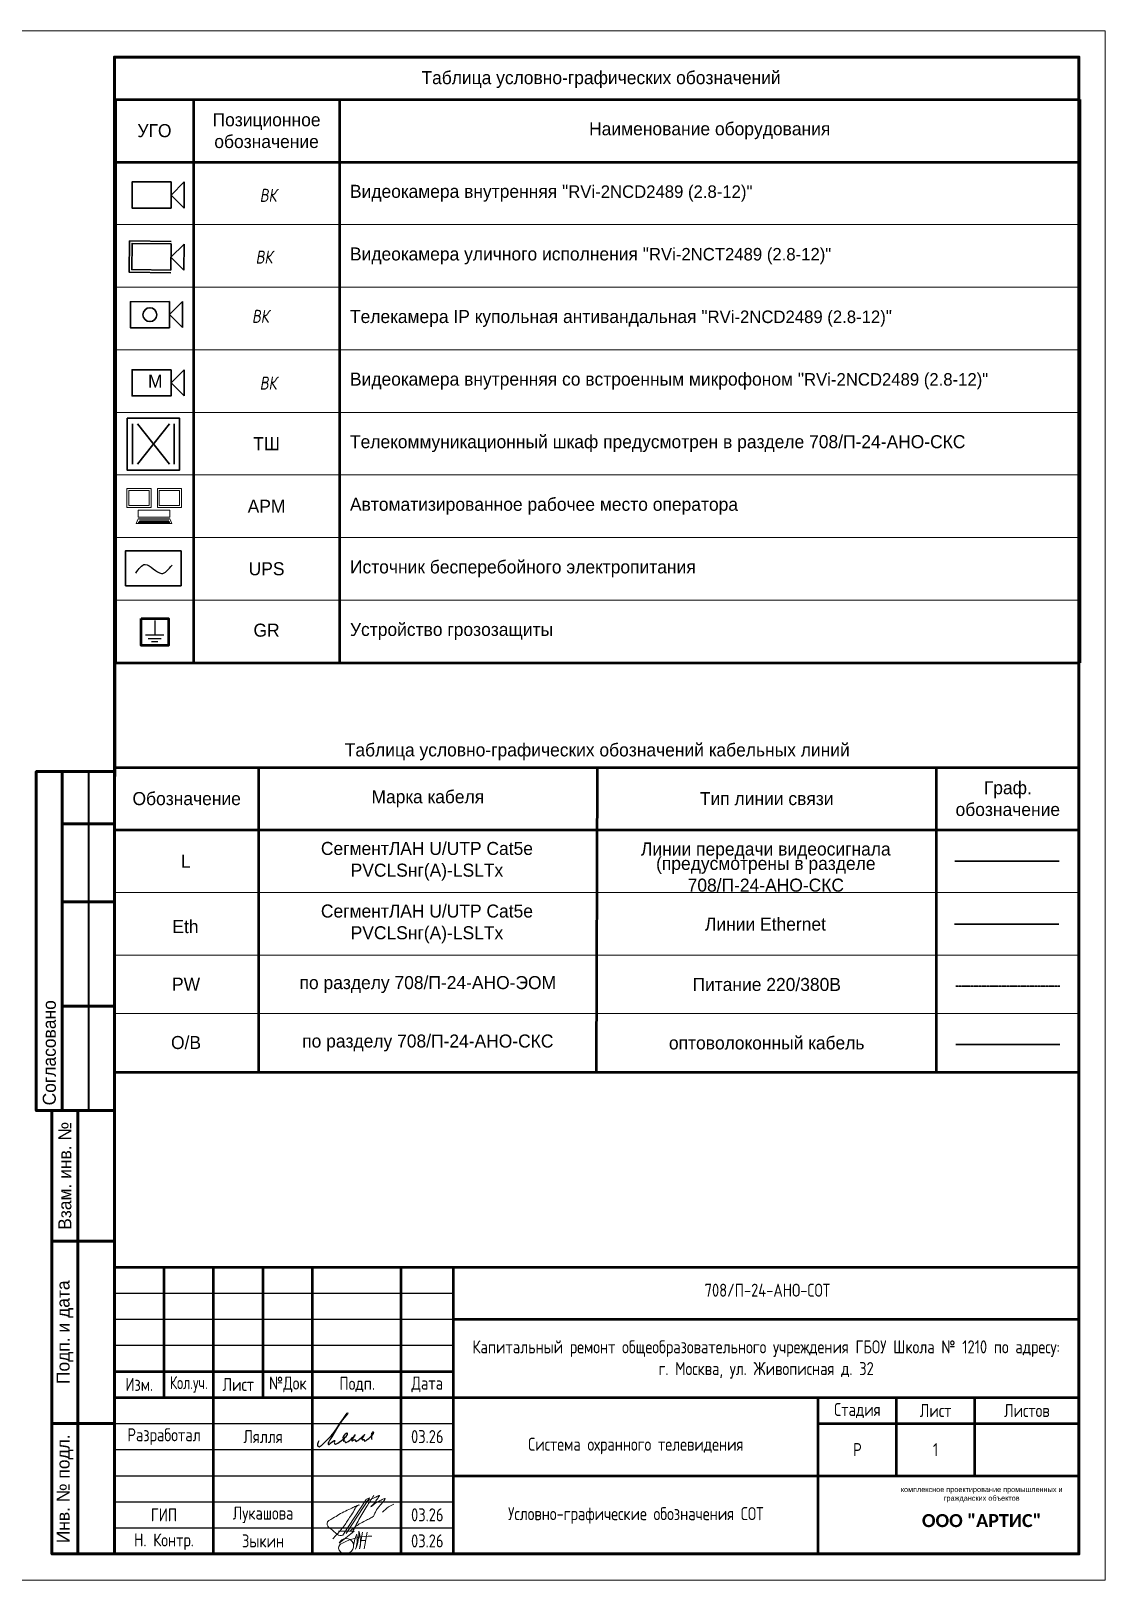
# Model space of a CAD drawing. Header units: millimetres. Extents: x -495897 to 1376592, y -28539 to 470976.
# Drawn here: x 387531 to 408133, y 411188 to 440888 of the extents above; entities that cross this region are included whole.
import ezdxf
from ezdxf.enums import TextEntityAlignment as Align

# ---------------------------------------------------------------- set-up
doc = ezdxf.new("R2010")
doc.units = ezdxf.units.MM
doc.set_wipeout_variables(frame=1)
doc.linetypes.add('штрихпунктирная', pattern=[1, 0.5, -0.25, 0, -0.25])
for name, color, linetype in [('__НАДПИСИ', 7, 'Continuous'), ('RC-Позиционные_обозначения', 7, 'Continuous'), ('RC-Таблицы', 7, 'Continuous'), ('СОТ', 7, 'Continuous'), ('стена', 20, 'Continuous'), ('Стены', 194, 'Continuous')]:
    doc.layers.add(name, color=color, linetype=linetype)
for name, color, linetype, lineweight in [('__ФОРМАТ', 7, 'Continuous', 40), ('_SOT_SH-OBORUD', 5, 'Continuous', 18), ('E-Данные-G', 140, 'Continuous', 35), ('RC-Видеонаблюдение', 5, 'Continuous', 30), ('RC-Линии_связи-Адресные', 5, 'Continuous', 30), ('лс', 5, 'Continuous', 30), ('НО ВН - ВК', 164, 'Continuous', 50), ('Подписи', 7, 'Continuous', 13), ('СКУД', 1, 'Continuous', 30)]:
    doc.layers.add(name, color=color, linetype=linetype, lineweight=lineweight)
doc.layers.add('Границы листа', color=7, linetype='Continuous', lineweight=0, plot=False)
doc.layers.add('ОФ_подписи', color=5, linetype='Continuous', lineweight=13, true_color=0x0000ff)
doc.styles.add('GOST 2.304 type A', font='', dxfattribs={"height": 250})
doc.styles.add('ISOCPEUR', font='isocpeur.ttf', dxfattribs={"width": 0.9, "height": 350})
doc.styles.add('Mipgost', font='', dxfattribs={"height": 500})
doc.styles.add('Mipgost_5', font='', dxfattribs={"height": 250})
doc.styles.add('RubezhCAD', font='', dxfattribs={"oblique": 10})
doc.styles.get("Standard").update_dxf_attribs({"font": ''})
doc.styles.add('ГОСТ 2.304', font='')
doc.styles.get('GOST 2.304 type A').set_extended_font_data('GOST 2.304 type A')
doc.styles.get('Mipgost').set_extended_font_data('Mipgost')
doc.styles.get('Mipgost_5').set_extended_font_data('Mipgost')
doc.styles.get('RubezhCAD').set_extended_font_data('GOST type A')
doc.styles.get('Standard').set_extended_font_data('GOST type B')
doc.styles.get('ГОСТ 2.304').set_extended_font_data('GOST 2.304 type A')

# ---------------------------------------------------------------- blocks, each defined once
blk = doc.blocks.new('*U993')
for p, q in [((5, 155), (5, 90)), ((15, 155), (15, 90))]:
    blk.add_line(p, q)
at = {"lineweight": -2}
for p, q in [((10, 155), (10, 90)), ((10, 145), (20, 145)), ((10, 130), (20, 130)), ((10, 110), (20, 110)), ((13, 90), (13, 5)), ((8, 65), (20, 65)), ((8, 30), (20, 30))]:
    blk.add_line(p, q, dxfattribs=at)
blk.add_lwpolyline([(20, 5), (205, 5), (205, 292), (20, 292)], close=True, dxfattribs=at)
for points in [[(20, 155), (5, 155), (5, 90), (8, 90)], [(20, 5), (8, 5), (8, 90), (20, 90)]]:
    blk.add_lwpolyline(points, dxfattribs=at)
at = {"layer": 'Границы листа'}
blk.add_lwpolyline([(210, 0), (0, 0), (0, 297), (210, 297)], close=True, dxfattribs=at)
at = {"lineweight": 30, "style": 'Mipgost_5'}
blk.add_text('Согласовано', height=2.5, rotation=90, dxfattribs=at).set_placement((7.5, 91), align=Align.MIDDLE_LEFT)
for s, p in [('Взам. инв. №', (10.5, 77.5)), ('Подп. и дата', (10.5, 47.5)), ('Инв. № подл.', (10.5, 17.5))]:
    blk.add_text(s, height=2.5, rotation=90, dxfattribs=at).set_placement(p, align=Align.MIDDLE)
at = {"lineweight": 13, "oblique": 10, "flags": 8}
blk.add_attdef('ФОРМАТ', (170.94, 1.12), '', height=3, dxfattribs=at)
blk = doc.blocks.new('П_Зыкин')
at = {"layer": 'ОФ_подписи', "color": 5, "ltscale": 100, "transparency": 33554687}
for p, q in [((142, 249), (62, -174)), ((102, 37), (218, 37)), ((258, 249), (178, -174))]:
    blk.add_line(p, q, dxfattribs=at)
blk.add_lwpolyline([(-462, 273), (-74, 273), (-446, -30)], dxfattribs=at)
for centre, radius, start, end in [((-271, -94), 186, 314.2393, 159.9348), ((345, -1372), 1523, 88.8758, 117.8788), ((1109, -252), 1204, 158.7593, 174.231), ((-1024, 224), 1068, 337.8144, 2.8859), ((-849, 72), 852, 342.8308, 7.4815), ((-9, 182), 4.48, 8.9691, 155.6551), ((-643, 22), 732, 344.4555, 20.462), ((-318, -169), 151, 108.7568, 173.4251), ((-287, -115), 185, 191.5358, 322.3512)]:
    blk.add_arc(centre, radius, start, end, dxfattribs=at)
blk = doc.blocks.new('П_Лукашова')
at = {"layer": 'ОФ_подписи', "color": 5}
for p, q in [((221, 339), (-221, -339)), ((286, 371), (-156, -307)), ((283, 370), (218, 338))]:
    blk.add_line(p, q, dxfattribs=at)
for points in [[(366, 415), (236, 213), (85, -37), (-50, -300)], [(221, 301), (344, 360), (434, 401), (475, 416), (464, 395), (420, 336), (342, 232), (310, 203), (337, 221), (420, 283), (490, 322), (558, 352), (576, 358), (491, 240), (403, 113), (374, 49), (360, 20)], [(-221, -339), (-276, -344), (-368, -289), (-446, -221), (-505, -166), (-522, -116), (-412, -16), (-295, 56), (-173, 120), (-49, 179), (33, 216), (87, 237), (52, 221), (11, 167), (-59, 51), (-126, -52), (-177, -132), (-256, -231), (-409, -409)], [(360, 20), (294, -18), (203, -65), (91, -124), (-73, -248)], [(530, 102), (646, 199), (748, 254)]]:
    blk.add_spline(points, degree=3, dxfattribs=at)
blk = doc.blocks.new('штамп')
at = {"layer": '__ФОРМАТ', "linetype": 'Continuous', "lineweight": 50}
for p, q in [((531929, 45357), (531929, 50857)), ((531929, 50857), (550429, 50857)), ((532879, 48357), (532879, 50857)), ((533829, 45357), (533829, 50857)), ((534779, 48357), (534779, 50857)), ((535729, 45357), (535729, 50857)), ((537429, 45357), (537429, 50857)), ((538429, 45357), (538429, 50857)), ((550429, 45357), (550429, 50857)), ((538429, 49857), (550429, 49857)), ((531929, 48857), (538429, 48857)), ((531929, 48357), (550429, 48357)), ((545429, 45357), (545429, 48357)), ((546929, 46857), (546929, 48357)), ((548429, 46857), (548429, 48357)), ((545429, 47857), (550429, 47857)), ((538429, 46857), (550429, 46857)), ((531929, 45357), (550429, 45357))]:
    blk.add_line(p, q, dxfattribs=at)
at = {"layer": '__ФОРМАТ', "linetype": 'Continuous', "lineweight": -2}
for p, q in [((531929, 50357), (538429, 50357)), ((531929, 49857), (538429, 49857)), ((531929, 49357), (538429, 49357)), ((531929, 48857), (538429, 48857)), ((531929, 47857), (538429, 47857)), ((531929, 47357), (538429, 47357)), ((531929, 46857), (538429, 46857)), ((538429, 46857), (550429, 46857)), ((531929, 46357), (538429, 46357)), ((531929, 45857), (538429, 45857))]:
    blk.add_line(p, q, dxfattribs=at)
at = {"layer": 'Подписи', "color": 5, "lineweight": 25}
blk.add_lwpolyline([(535847, 47525), (535833, 47500), (535823, 47461), (535824, 47440), (535829, 47423), (535840, 47414), (535857, 47413), (535876, 47421), (535897, 47435), (535917, 47454), (536005, 47539), (536088, 47624), (536142, 47690), (536203, 47776), (536266, 47874), (536323, 47953), (536362, 48009), (536395, 48059), (536405, 48060), (536397, 48045), (536295, 47925), (536205, 47790), (536095, 47603), (536059, 47544), (536038, 47506), (536029, 47485), (536027, 47473), (536027, 47462), (536031, 47457), (536037, 47454), (536045, 47456), (536057, 47466), (536072, 47479), (536107, 47506), (536133, 47525), (536147, 47532), (536152, 47532), (536153, 47529), (536150, 47520), (536147, 47504), (536146, 47491), (536148, 47479), (536150, 47471), (536157, 47465), (536166, 47462), (536178, 47464), (536189, 47469), (536215, 47480), (536240, 47498), (536281, 47529), (536306, 47550), (536324, 47567), (536342, 47582), (536372, 47609), (536388, 47629), (536397, 47646), (536399, 47657), (536398, 47666), (536393, 47671), (536383, 47671), (536372, 47667), (536356, 47653), (536336, 47632), (536323, 47612), (536313, 47599), (536309, 47587), (536310, 47579), (536315, 47575), (536326, 47579), (536335, 47585), (536344, 47592), (536348, 47595), (536352, 47596), (536354, 47595), (536355, 47592), (536349, 47583), (536342, 47575), (536334, 47561), (536326, 47547), (536322, 47538), (536320, 47531), (536321, 47523), (536325, 47519), (536328, 47519), (536333, 47524), (536338, 47527), (536344, 47526), (536346, 47520), (536351, 47508), (536355, 47498), (536359, 47493), (536366, 47491), (536375, 47491), (536385, 47497), (536412, 47513), (536436, 47532), (536466, 47559), (536491, 47583), (536517, 47607), (536529, 47621), (536545, 47642), (536547, 47643), (536546, 47644), (536543, 47644), (536541, 47642), (536538, 47637), (536499, 47577), (536491, 47558), (536482, 47544), (536480, 47535), (536479, 47529), (536481, 47524), (536483, 47522), (536489, 47523), (536494, 47526), (536502, 47532), (536512, 47539), (536522, 47544), (536530, 47548), (536541, 47549), (536547, 47546), (536550, 47541), (536551, 47531), (536552, 47525), (536553, 47521), (536558, 47517), (536562, 47515), (536568, 47515), (536575, 47517), (536583, 47523), (536596, 47533), (536617, 47547), (536636, 47561), (536659, 47583), (536688, 47609), (536702, 47620), (536713, 47630), (536721, 47636), (536727, 47641), (536727, 47643), (536726, 47644), (536723, 47643), (536720, 47638), (536715, 47629), (536693, 47594), (536681, 47575), (536676, 47566), (536674, 47557), (536677, 47551), (536679, 47547), (536684, 47546), (536689, 47549), (536695, 47552), (536700, 47554), (536709, 47554), (536716, 47551), (536717, 47545), (536719, 47535), (536721, 47527), (536725, 47524), (536731, 47520), (536741, 47523), (536747, 47528), (536757, 47534), (536779, 47550), (536809, 47572), (536842, 47600), (536865, 47623), (536880, 47642), (536895, 47664), (536899, 47675), (536901, 47684), (536898, 47689), (536891, 47693), (536881, 47689), (536873, 47682), (536862, 47668), (536856, 47654), (536855, 47638), (536856, 47622), (536856, 47598), (536858, 47583), (536860, 47572), (536864, 47560), (536871, 47551)], dxfattribs=at)
at = {"layer": 'ОФ_подписи'}
for name, p, xscale, yscale, zscale in [('П_Лукашова', (536533, 46057), 1.010226427429054, 1.010226427429054, 1.010226427429054), ('П_Зыкин', (536581, 45585), 0.7621923841183493, 0.7621923841183493, 0.7621923841183493)]:
    blk.add_blockref(name, p, dxfattribs=dict(at, xscale=xscale, yscale=yscale, zscale=zscale))
at = {"transparency": 33554687, "attachment_point": 5, "style": 'ГОСТ 2.304'}
for s, insert, char_height, width in [('{\\fArial|b0|i0|c204|p34;комплексное проектирование промышленных и гражданских объектов}', (548563, 46495), 100, 3372.21), ('{\\fCorbel Light|b1|i0|c204|p34;ООО "АРТИС"}', (548563, 45995), 250, 4171.2)]:
    blk.add_mtext(s, dxfattribs=dict(at, insert=insert, char_height=char_height, width=width))
at = {"layer": '__НАДПИСИ', "lineweight": 9, "ltscale": 2, "style": 'ISOCPEUR', "flags": 1}
blk.add_attdef('NOTATION', (548864, 51134), '', height=250, dxfattribs=at)
at = {"layer": '__НАДПИСИ', "lineweight": 9, "ltscale": 2, "style": 'RubezhCAD', "oblique": 10}
blk.add_attdef('SHEET', text='', height=250, dxfattribs=at).set_placement((547679, 47357), align=Align.MIDDLE_CENTER)
at = {"layer": '__ФОРМАТ', "color": 7, "linetype": 'Continuous', "lineweight": 20, "char_height": 250, "attachment_point": 5, "style": 'GOST 2.304 type A'}
for s, insert, width in [('Капитальный ремонт общеобразовательного учреждения ГБОУ Школа № 1210 по адресу:      \\Pг. Москва, ул. Живописная д. 32', (544429, 49085), 12000), ('\\pi-7.5,l7.5,t7.5;{\\W0.9;\\C256;Кол.уч.}', (533354, 48607), 950)]:
    blk.add_mtext(s, dxfattribs=dict(at, insert=insert, width=width))
for s, insert, width, line_spacing_factor in [('\\pi-7.5,l7.5,t7.5;{\\C256;Изм.}', (532404, 48607), 950, 1.2), ('\\pi-7.5,l7.5,t7.5;{\\C256;Лист}', (534304, 48607), 950, 1.2), ('\\pi-7.5,l7.5,t7.5;{\\C256;№Док}', (535254, 48607), 950, 1.2), ('\\pi-7.5,l7.5,t7.5;{\\C256;Подп.}', (536584, 48607), 1710.72, 1.2), ('\\pi-7.5,l7.5,t7.5;{\\C256;Дата}', (537929, 48607), 1000, 1.2), ('\\pi-7.5,l7.5,t7.5;{\\C256;Стадия}', (546179, 48107), 1500, 1.2), ('\\pi-7.5,l7.5,t7.5;{\\C256;Лист}', (547679, 48107), 1500, 1.2), ('\\pi-7.5,l7.5,t7.5;{\\C256;Листов}', (549429, 48107), 2000, 1.2), ('\\pi-7.5,l7.5,t7.5;{\\C256;Разработал}', (532879, 47607), 1900, 1.2), ('{\\C256;Лялля}', (534779, 47607), 1900, 1.2), ('{\\C256;03.26}', (537929, 47607), 1000, 1.2), ('Система охранного телевидения', (541929, 47427), 6828.82, 0.85), ('\\pi-750,l750,t750;{\\C256;Р}', (546179, 47357), 1500, 1.2), ('\\pi-7.5,l7.5,t7.5;{\\C256;ГИП}', (532879, 46107), 1900, 1.2), ('{\\C256;Лукашова}', (534779, 46107), 1900, 1.2), ('{\\C256;03.26}', (537929, 46107), 1000, 1.2), ('{\\C256;Н. Контр. }', (532879, 45592), 1900, 1.2), ('\\pi-750,l750,t750;{\\C256;Зыкин}', (534779, 45607), 1900, 1.2), ('{\\C256;03.26}', (537929, 45607), 1000, 1.2)]:
    blk.add_mtext(s, dxfattribs=dict(at, insert=insert, width=width, line_spacing_factor=line_spacing_factor))
at = {"layer": 'стена', "color": 18, "true_color": 0x000000, "insert": (543249, 50539), "char_height": 250, "width": 3851.47, "attachment_point": 1, "style": 'GOST 2.304 type A'}
blk.add_mtext('708/П-24-АНО-СОТ', dxfattribs=at)
blk = doc.blocks.new('PC 2 mon')
for p, q in [((-5.37, -4.25), (5.37, -4.25)), ((-5.21, -3.81), (5.21, -3.81)), ((-5.01, -3.37), (5.01, -3.37))]:
    blk.add_line(p, q)
for points in [[(-9.25, 7.35), (-1.01, 7.35), (-1.01, 0.9), (-9.25, 0.9)], [(-8.61, 6.7), (-1.66, 6.7), (-1.66, 1.54), (-8.61, 1.54)], [(1.13, 7.35), (9.37, 7.35), (9.37, 0.9), (1.13, 0.9)], [(1.77, 6.7), (8.72, 6.7), (8.72, 1.54), (1.77, 1.54)], [(-5.41, 0), (5.41, 0), (5.41, -2.42), (-5.41, -2.42)], [(-5.41, -2.97), (5.41, -2.97), (6.08, -4.57), (-6.08, -4.57)]]:
    blk.add_lwpolyline(points, close=True)
blk = doc.blocks.new('RC-UGO-CAM-01')
blk.add_attdef('PSTN', text='', height=2.5).set_placement((4.63, 3.28), align=Align.BOTTOM_LEFT)
at = {"color": 1}
blk.add_wipeout([(3.74, 0), (6.24, 2.5), (6.24, -2.5)], dxfattribs=at)
blk.add_line((6.24, 2.5), (6.24, -2.5), dxfattribs=at)
blk.add_wipeout([(-3.74, -2.5), (-3.74, 2.5), (3.74, 2.5), (3.74, -2.5)], dxfattribs=at)
for q in [(6.24, 2.5), (6.24, -2.5)]:
    blk.add_line((3.74, 0), q, dxfattribs=at)
blk.add_lwpolyline([(3.74, -2.5), (3.74, 2.5), (-3.74, 2.5), (-3.74, -2.5), (3.74, -2.5)], close=True, dxfattribs=at)
blk = doc.blocks.new('RC-UGO-CAM-03')
blk.add_attdef('PSTN', text='', height=2.5).set_placement((4.63, 3.28), align=Align.BOTTOM_LEFT)
blk.add_wipeout([(3.74, 0), (6.24, 2.5), (6.24, -2.5)])
blk.add_line((6.24, 2.5), (6.24, -2.5))
blk.add_wipeout([(-3.74, -2.5), (-3.74, 2.5), (3.74, 2.5), (3.74, -2.5)])
for q in [(6.24, 2.5), (6.24, -2.5)]:
    blk.add_line((3.74, 0), q)
blk.add_lwpolyline([(3.74, 3), (-4.24, 3), (-4.24, -3), (3.74, -3)])
blk.add_lwpolyline([(3.74, -2.5), (3.74, 2.5), (-3.74, 2.5), (-3.74, -2.5), (3.74, -2.5)], close=True)
blk = doc.blocks.new('КЦ')
at = {"layer": 'СКУД', "color": 1, "ltscale": 0.01}
for p, q in [((98, 890), (98, 114)), ((193, 890), (807, 114)), ((807, 890), (193, 114)), ((902, 890), (902, 114))]:
    blk.add_line(p, q, dxfattribs=at)
blk.add_lwpolyline([(0, 1000), (1000, 1000), (1000, 0), (0, 0)], close=True, dxfattribs=at)
blk = doc.blocks.new('RC-UGO-CAM-02')
at = {"color": 1}
blk.add_line((6.24, 2.5), (6.24, -2.5), dxfattribs=at)
blk.add_attdef('PSTN', text='', height=2.5).set_placement((4.63, 3.28), align=Align.BOTTOM_LEFT)
blk.add_wipeout([(-3.74, -2.5), (-3.74, 2.5), (3.74, 2.5), (3.74, -2.5)], dxfattribs=at)
for q in [(6.24, 2.5), (6.24, -2.5)]:
    blk.add_line((3.74, 0), q, dxfattribs=at)
blk.add_lwpolyline([(3.74, -2.5), (3.74, 2.5), (-3.74, 2.5), (-3.74, -2.5), (3.74, -2.5)], close=True, dxfattribs=at)
blk.add_circle((0, 0), 1.33, dxfattribs=at)
blk = doc.blocks.new('грозозащита')
blk.add_wipeout([(-262, 0), (-262, 520), (262, 520), (262, 0)])
at = {"color": 7}
for p, q in [((0, 482), (0, 201)), ((0, 201), (-177, 201)), ((0, 132), (-128, 132)), ((62, 70), (-62, 70)), ((177, 201), (0, 201)), ((124, 132), (0, 132))]:
    blk.add_line(p, q, dxfattribs=at)
at = {"layer": 'НО ВН - ВК'}
blk.add_line((-262, 0), (-262, 520), dxfattribs=at)
at = {"layer": 'НО ВН - ВК', "color": 6}
blk.add_lwpolyline([(-262, 520), (262, 520), (262, 0), (-262, 0)], close=True, dxfattribs=at)

msp = doc.modelspace()

# ---------------------------------------------------------------- linework, layer by layer
at = {"color": 4, "lineweight": 30, "ltscale": 100, "transparency": 33554687}
msp.add_line((405244.344, 423762.447), (407244.344, 423762.447), dxfattribs=at)
at = {"color": 1, "linetype": 'штрихпунктирная', "lineweight": 30, "ltscale": 4}
msp.add_lwpolyline([(405268.215, 422575.174), (407268.215, 422575.174)], dxfattribs=at)
at = {"color": 3, "transparency": 33554687}
msp.add_spline([(389542.349, 430494.072), (389723.139, 430660.283), (390034.102, 430486.845), (390239.896, 430649.443)], degree=3, dxfattribs=at)
at = {"layer": 'RC-Линии_связи-Адресные', "lineweight": 30, "ltscale": 100, "transparency": 33554687}
msp.add_line((405251.347, 424968.982), (407251.347, 424968.982), dxfattribs=at)
at = {"layer": 'RC-Линии_связи-Адресные', "color": 32, "true_color": 0xcd6928}
msp.add_lwpolyline([(405268.215, 421454.872), (407268.215, 421454.872)], dxfattribs=at)
at = {"layer": 'RC-Таблицы', "linetype": 'Continuous', "lineweight": 50}
for p, q in [((389150.227, 439575.906), (407650.227, 439575.906)), ((389150.227, 439575.906), (389150.227, 428775.906)), ((390650.227, 439575.906), (390650.227, 428775.906)), ((393450.227, 439575.906), (393450.227, 428775.906)), ((389150.227, 438375.906), (407650.227, 438375.906)), ((389143.224, 428952.071), (389132.767, 424231.769)), ((407628.217, 428952.071), (407628.153, 424231.769)), ((389150.227, 428775.906), (407650.227, 428775.906)), ((389143.224, 426768.982), (407628.217, 426768.982)), ((391893.224, 426768.982), (391893.224, 420928.378)), ((398393.224, 426768.982), (398375.263, 420928.378)), ((404893.224, 426768.982), (404893.224, 420928.378)), ((389143.224, 425568.982), (407628.217, 425568.982)), ((389132.767, 420928.378), (407617.76, 420928.378))]:
    msp.add_line(p, q, dxfattribs=at)
at = {"layer": 'RC-Таблицы', "linetype": 'Continuous', "lineweight": 20}
for p, q in [((389150.227, 437175.906), (407650.227, 437175.906)), ((389150.227, 435975.906), (407650.227, 435975.906)), ((389150.227, 434775.906), (407650.227, 434775.906)), ((389150.227, 433575.906), (407650.227, 433575.906)), ((389150.227, 432375.906), (407650.227, 432375.906)), ((389150.227, 432375.906), (407650.227, 432375.906)), ((389150.227, 431175.906), (407650.227, 431175.906)), ((389150.227, 431175.906), (407650.227, 431175.906)), ((389150.227, 429975.906), (407650.227, 429975.906)), ((389140.354, 425568.982), (407625.347, 425568.982)), ((389147.357, 424368.982), (407625.347, 424368.982)), ((389147.357, 423168.982), (407625.347, 423168.982)), ((389132.767, 422048.68), (407617.76, 422048.68)), ((389135.637, 422048.68), (407620.63, 422048.68)), ((389136.594, 422048.68), (407614.089, 422048.68)), ((389143.16, 422048.68), (407628.153, 422048.68))]:
    msp.add_line(p, q, dxfattribs=at)
at = {"layer": 'RC-Таблицы', "linetype": 'Continuous', "lineweight": 50}
msp.add_lwpolyline([(407650.227, 439575.906), (407650.227, 428775.906)], dxfattribs=at)
at = {"layer": 'лс', "color": 3, "ltscale": 100, "transparency": 33554687}
msp.add_lwpolyline([(389341.684, 430251.693), (390411.967, 430251.693), (390411.967, 430920.835), (389341.684, 430920.835)], close=True, dxfattribs=at)

# ---------------------------------------------------------------- block references
at = {"layer": '__ФОРМАТ', "lineweight": 60, "xscale": 99.9999999999996, "yscale": 99.9999999999996, "zscale": 99.9999999999996}
msp.add_blockref('*U993', (387132.767, 411188.297), dxfattribs=at)
at = {"layer": '_SOT_SH-OBORUD', "lineweight": 13, "transparency": 33554687, "xscale": 56.25, "yscale": 56.25, "zscale": 56.25}
msp.add_blockref('PC 2 mon', (389892.703, 431700.871), dxfattribs=at)
at = {"layer": 'СОТ'}
msp.add_blockref('штамп', (-142795.857, 366331.26), dxfattribs=at)
at = {"layer": 'Стены', "color": 1}
msp.add_blockref('КЦ', (389378.755, 432467.677), dxfattribs=at)

# ---------------------------------------------------------------- texts
at = {"layer": 'RC-Таблицы', "linetype": 'Continuous', "lineweight": 40, "ltscale": 15, "insert": (398465.93, 439955.954), "char_height": 250, "width": 15000, "attachment_point": 5, "style": 'Mipgost_5'}
msp.add_mtext('Таблица условно-графических обозначений ', dxfattribs=at)
at = {"layer": 'RC-Таблицы', "linetype": 'Continuous', "lineweight": 40, "char_height": 250, "attachment_point": 5, "style": 'Mipgost_5'}
for s, insert, width in [('Позиционное обозначение', (392050.227, 438975.906), 2400), ('УГО', (389900.227, 438975.906), 1100), ('Наименование оборудования', (400550.227, 438975.906), 13800), ('Граф. обозначение', (406268.224, 426168.982), 2350), ('Обозначение', (390518.224, 426168.982), 2350), ('Марка кабеля', (395143.224, 426168.982), 6100), ('Тип линии связи', (401643.224, 426168.982), 6100), ('PW', (390505.953, 422612.453), 2741.50885), ('по разделу 708/П-24-АНО-ЭОМ', (395143.215, 422605.208), 6100), ('Питание 220/380В', (401643.215, 422605.208), 6100), ('О/В', (390505.953, 421492.151), 2741.50885), ('по разделу 708/П-24-АНО-СКС', (395143.215, 421484.906), 6100), ('оптоволоконный кабель', (401643.215, 421484.906), 6100)]:
    msp.add_mtext(s, dxfattribs=dict(at, insert=insert, width=width))
at = {"layer": 'RC-Таблицы', "linetype": 'Continuous', "lineweight": 40, "transparency": 33554687, "char_height": 250, "style": 'Mipgost_5'}
for s, insert, width, attachment_point in [('{\\C0;Видеокамера внутренняя "\\H0.95833x;\\C256;RVi-2NCD2489 (2.8-12)" }', (393650.227, 437775.906), 13800, 4), ('{\\C0;Видеокамера уличного исполнения "\\H0.95833x;\\C256;RVi-2NCT2489 (2.8-12)" }', (393650.227, 436575.906), 13800, 4), ('Телекамера IP купольная антивандальная "{\\H0.95833x;RVi-2NCD2489 (2.8-12)}"', (393650.227, 435375.906), 13800, 4), ('{\\C0;Видеокамера внутренняя со встроенным микрофоном "\\H0.95833x;\\C256;RVi-2NCD2489 (2.8-12)" }', (393650.227, 434175.906), 13800, 4), ('ТШ', (392050.227, 432975.906), 2400, 5), ('Телекоммуникационный шкаф предусмотрен в разделе 708/П-24-АНО-СКС', (393650.227, 432975.906), 13800, 4), ('АРМ', (392050.227, 431775.906), 2400, 5), ('Автоматизированное рабочее место оператора', (393650.227, 431775.906), 13800, 4), ('UPS', (392050.227, 430575.906), 2400, 5), ('Источник бесперебойного электропитания', (393650.227, 430575.906), 13800, 4), ('GR', (392050.227, 429398.187), 2400, 5), ('Устройство грозозащиты', (393650.227, 429375.906), 13800, 4), ('СегментЛАН U/UTP Cat5e PVCLSнг(А)-LSLTx', (395126.347, 424968.982), 6100, 5), ('{\\C0;Линии передачи видеосигнала}', (401626.347, 425166.778), 6100, 5), ('L', (390501.347, 424968.982), 2350, 5), ('{\\C0;(предусмотрены }в разделе 708/П-24-АНО-СКС', (401626.347, 424718.036), 6100, 5), ('СегментЛАН U/UTP Cat5e PVCLSнг(А)-LSLTx', (395126.347, 423768.982), 6100, 5), ('Eth', (390494.344, 423715.714), 2350, 5), ('Линии Ethernet', (401619.344, 423762.447), 6100, 5)]:
    msp.add_mtext(s, dxfattribs=dict(at, insert=insert, width=width, attachment_point=attachment_point))
at = {"layer": 'RC-Таблицы', "linetype": 'Continuous', "lineweight": 40, "ltscale": 15, "insert": (398393.224, 427066.857), "char_height": 250, "attachment_point": 5, "style": 'Mipgost_5'}
msp.add_mtext_dynamic_manual_height_columns('Таблица условно-графических обозначений кабельных линий', width=18500, gutter_width=1250, heights=[0], dxfattribs=at)
at = {"layer": 'СОТ', "char_height": 250, "attachment_point": 5, "style": 'GOST 2.304 type A'}
for s, insert, width in [('1', (404882.767, 413688.297), 1500), ('Условно-графические обозначения СОТ', (399132.767, 412426.609), 7000)]:
    msp.add_mtext(s, dxfattribs=dict(at, insert=insert, width=width))

# ---------------------------------------------------------------- next in the draw order: block references
msp.add_blockref('грозозащита', (389904.326, 429103.989))
at = {"layer": 'RC-Видеонаблюдение'}
ref = msp.add_blockref('RC-UGO-CAM-01', (389845.899, 437742.878), dxfattribs=dict(at, xscale=-100, yscale=100, zscale=100, rotation=180))
ref.add_attrib('PSTN', 'ВК', (391918.55, 437611.81), dxfattribs={"layer": 'RC-Позиционные_обозначения', "height": 250, "style": 'RubezhCAD', "oblique": 10})
ref = msp.add_blockref('RC-UGO-CAM-03', (389842.041, 436559.121), dxfattribs=dict(at, xscale=-99.99999999999999, yscale=99.99999999999999, zscale=99.99999999999999, rotation=179.2569788687056))
ref.add_attrib('PSTN', 'ВК', (391839.748, 436427.79), dxfattribs={"layer": 'RC-Позиционные_обозначения', "height": 250, "style": 'RubezhCAD', "oblique": 10})
ref = msp.add_blockref('RC-UGO-CAM-02', (389813.154, 435448.465), dxfattribs=dict(at, xscale=-100, yscale=100, zscale=100, rotation=180.1526418968668))
ref.add_attrib('PSTN', 'ВК', (391769.568, 435291.747), dxfattribs={"layer": 'RC-Позиционные_обозначения', "height": 250, "style": 'RubezhCAD', "oblique": 10})
ref = msp.add_blockref('RC-UGO-CAM-01', (389845.899, 434142.878), dxfattribs=dict(at, xscale=-100, yscale=100, zscale=100, rotation=180))
ref.add_attrib('PSTN', 'ВК', (391918.55, 434011.81), dxfattribs={"layer": 'RC-Позиционные_обозначения', "height": 250, "style": 'RubezhCAD', "oblique": 10})

# ---------------------------------------------------------------- next in the draw order: texts
at = {"layer": 'E-Данные-G', "color": 1, "lineweight": 20, "insert": (389776.754, 434300.005), "char_height": 250, "attachment_point": 1, "style": 'Mipgost'}
msp.add_mtext('М', dxfattribs=at)

doc.saveas('drawing.dxf')
